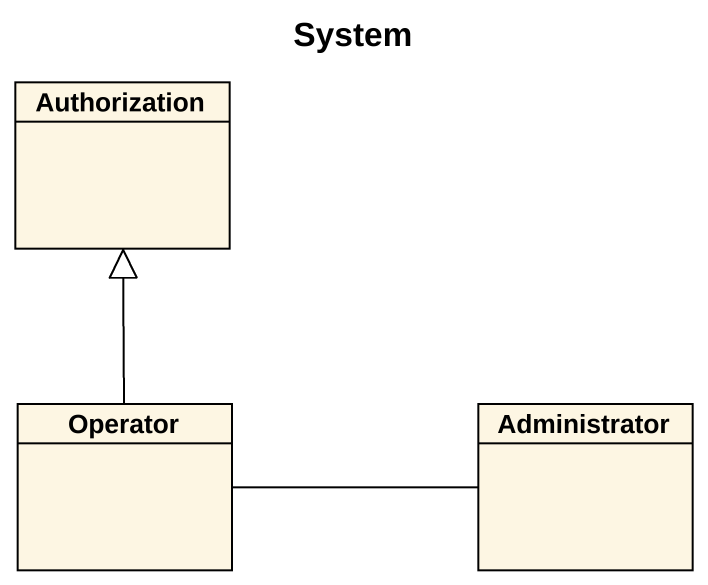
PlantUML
@startuml
title System
hide circle
hide empty members
class Authorization
class Operator
class Administrator
Operator -up-|> Authorization
Operator -right- Administrator
@enduml
